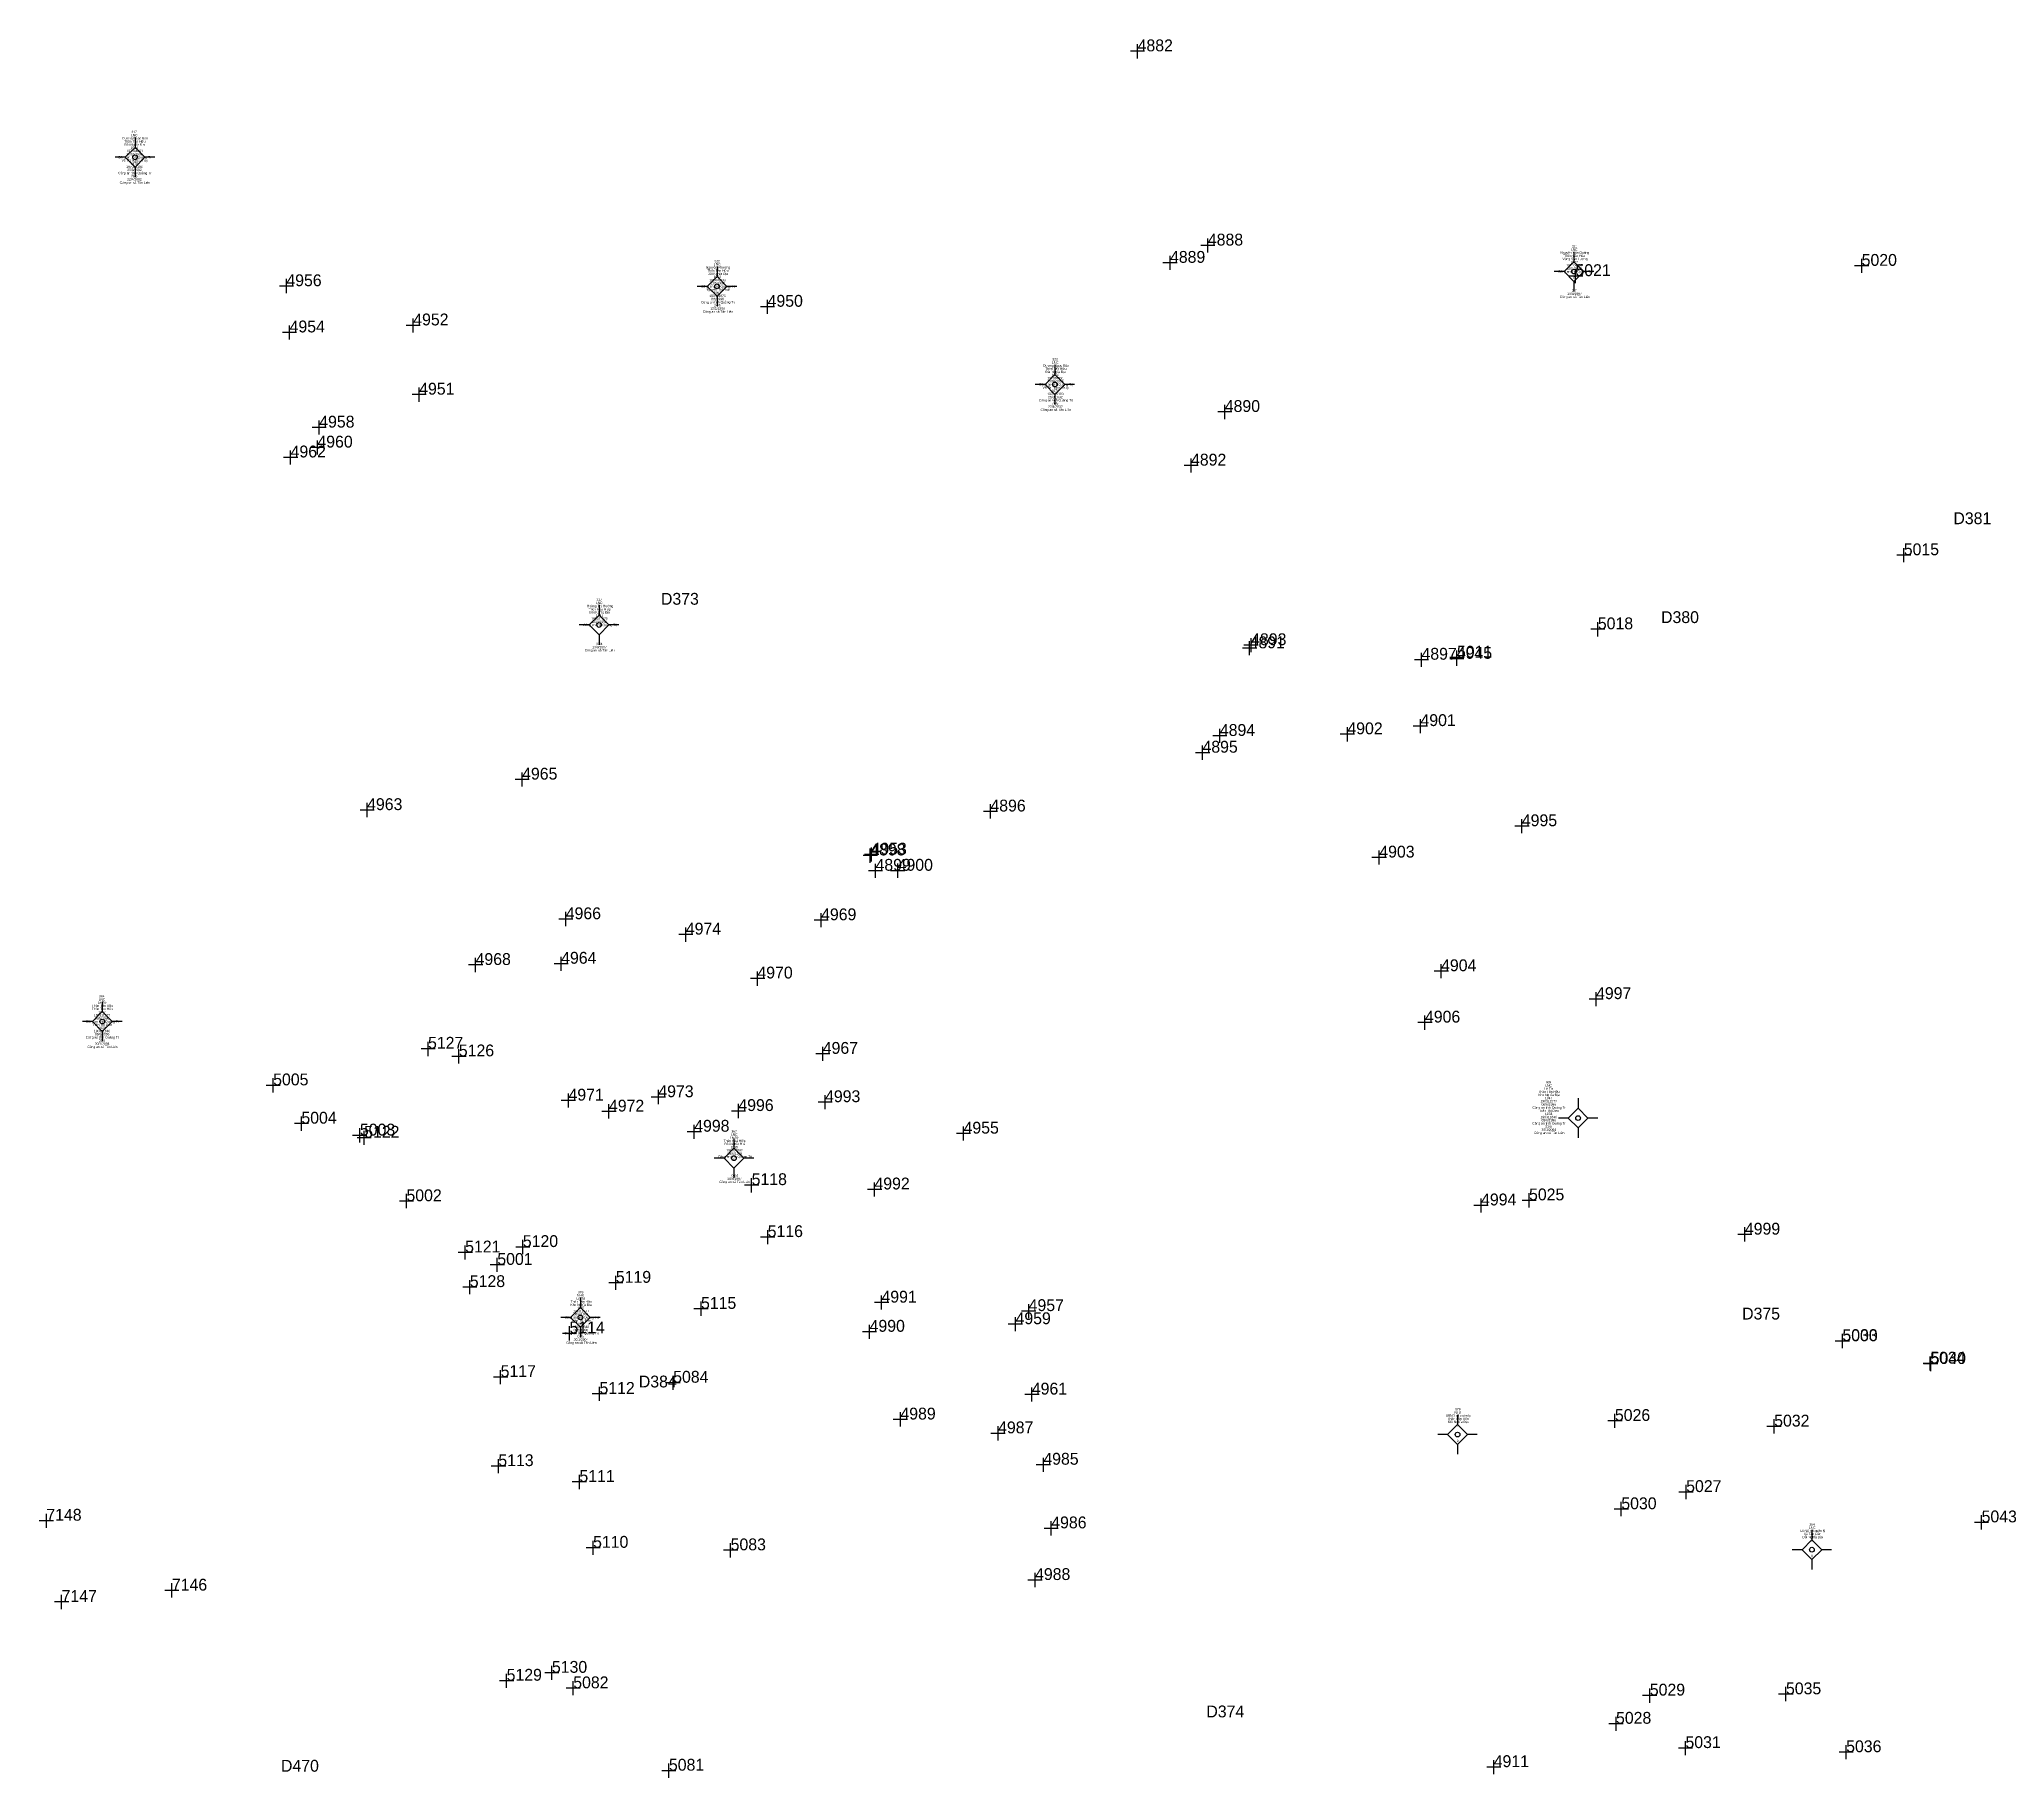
# Model space of a CAD drawing. Extents: x 548949 to 550223, y 1836732 to 1838051.
# Drawn here: x 549615.2 to 549864, y 1837177.2 to 1837397.3 of the extents above; entities that cross this region are included whole.
import ezdxf

# ---------------------------------------------------------------- set-up
doc = ezdxf.new("R2010")
doc.units = 0
for name, color, linetype in [('Level 11', 7, 'Continuous'), ('Level 15', 7, 'Continuous'), ('Level 4', 7, 'Continuous'), ('Level 5', 7, 'Continuous')]:
    doc.layers.add(name, color=color, linetype=linetype)

msp = doc.modelspace()

# ---------------------------------------------------------------- linework, layer by layer
at = {"layer": 'Level 11'}
for p, q in [((549627.37, 1837384.83), (549627.37, 1837383.58)), ((549626.12, 1837382.33), (549624.87, 1837382.33)), ((549627.37, 1837383.58), (549626.12, 1837382.33)), ((549626.12, 1837382.33), (549627.37, 1837381.08)), ((549628.62, 1837382.33), (549627.37, 1837383.58)), ((549627.37, 1837381.08), (549628.62, 1837382.33)), ((549629.87, 1837382.33), (549628.62, 1837382.33)), ((549627.37, 1837381.08), (549627.37, 1837379.83)), ((549809.49, 1837369.11), (549808.24, 1837367.86)), ((549809.49, 1837370.36), (549809.49, 1837369.11)), ((549810.74, 1837367.86), (549809.49, 1837369.11)), ((549701.03, 1837367.24), (549699.78, 1837365.99)), ((549701.03, 1837368.49), (549701.03, 1837367.24)), ((549702.28, 1837365.99), (549701.03, 1837367.24)), ((549808.24, 1837367.86), (549806.99, 1837367.86)), ((549808.24, 1837367.86), (549809.49, 1837366.61)), ((549809.49, 1837366.61), (549810.74, 1837367.86)), ((549809.49, 1837366.61), (549809.49, 1837365.36)), ((549811.99, 1837367.86), (549810.74, 1837367.86)), ((549699.78, 1837365.99), (549698.53, 1837365.99)), ((549699.78, 1837365.99), (549701.03, 1837364.74)), ((549701.03, 1837364.74), (549702.28, 1837365.99)), ((549701.03, 1837364.74), (549701.03, 1837363.49)), ((549703.53, 1837365.99), (549702.28, 1837365.99)), ((549743.79, 1837354.82), (549742.54, 1837353.57)), ((549743.79, 1837356.07), (549743.79, 1837354.82)), ((549745.04, 1837353.57), (549743.79, 1837354.82)), ((549742.54, 1837353.57), (549741.29, 1837353.57)), ((549742.54, 1837353.57), (549743.79, 1837352.32)), ((549743.79, 1837352.32), (549745.04, 1837353.57)), ((549743.79, 1837352.32), (549743.79, 1837351.07)), ((549746.29, 1837353.57), (549745.04, 1837353.57)), ((549686.09, 1837324.37), (549684.84, 1837323.12)), ((549686.09, 1837325.62), (549686.09, 1837324.37)), ((549687.34, 1837323.12), (549686.09, 1837324.37)), ((549684.84, 1837323.12), (549683.59, 1837323.12)), ((549684.84, 1837323.12), (549686.09, 1837321.87)), ((549686.09, 1837321.87), (549687.34, 1837323.12)), ((549686.09, 1837321.87), (549686.09, 1837320.62)), ((549688.59, 1837323.12), (549687.34, 1837323.12)), ((549623.22, 1837275.41), (549623.22, 1837274.16)), ((549621.97, 1837272.91), (549620.72, 1837272.91)), ((549623.22, 1837274.16), (549621.97, 1837272.91)), ((549621.97, 1837272.91), (549623.22, 1837271.66)), ((549624.47, 1837272.91), (549623.22, 1837274.16)), ((549623.22, 1837271.66), (549624.47, 1837272.91)), ((549625.72, 1837272.91), (549624.47, 1837272.91)), ((549623.22, 1837271.66), (549623.22, 1837270.41)), ((549810.01, 1837261.94), (549808.76, 1837260.69)), ((549810.01, 1837263.19), (549810.01, 1837261.94)), ((549811.26, 1837260.69), (549810.01, 1837261.94)), ((549808.76, 1837260.69), (549807.51, 1837260.69)), ((549808.76, 1837260.69), (549810.01, 1837259.44)), ((549810.01, 1837259.44), (549811.26, 1837260.69)), ((549810.01, 1837259.44), (549810.01, 1837258.19)), ((549812.51, 1837260.69), (549811.26, 1837260.69)), ((549703.17, 1837258.11), (549703.17, 1837256.86)), ((549701.92, 1837255.61), (549700.67, 1837255.61)), ((549703.17, 1837256.86), (549701.92, 1837255.61)), ((549701.92, 1837255.61), (549703.17, 1837254.36)), ((549704.42, 1837255.61), (549703.17, 1837256.86)), ((549703.17, 1837254.36), (549704.42, 1837255.61)), ((549705.67, 1837255.61), (549704.42, 1837255.61)), ((549703.17, 1837254.36), (549703.17, 1837253.11)), ((549683.74, 1837237.95), (549683.74, 1837236.7)), ((549682.49, 1837235.45), (549681.24, 1837235.45)), ((549683.74, 1837236.7), (549682.49, 1837235.45)), ((549682.49, 1837235.45), (549683.74, 1837234.2)), ((549684.99, 1837235.45), (549683.74, 1837236.7)), ((549683.74, 1837234.2), (549684.99, 1837235.45)), ((549686.24, 1837235.45), (549684.99, 1837235.45)), ((549683.74, 1837234.2), (549683.74, 1837232.95)), ((549794.75, 1837223.12), (549794.75, 1837221.87)), ((549793.5, 1837220.62), (549792.25, 1837220.62)), ((549794.75, 1837221.87), (549793.5, 1837220.62)), ((549793.5, 1837220.62), (549794.75, 1837219.37)), ((549796, 1837220.62), (549794.75, 1837221.87)), ((549794.75, 1837219.37), (549796, 1837220.62)), ((549797.25, 1837220.62), (549796, 1837220.62)), ((549794.75, 1837219.37), (549794.75, 1837218.12)), ((549839.6, 1837207.29), (549838.35, 1837206.04)), ((549839.6, 1837208.54), (549839.6, 1837207.29)), ((549840.85, 1837206.04), (549839.6, 1837207.29)), ((549838.35, 1837206.04), (549837.1, 1837206.04)), ((549838.35, 1837206.04), (549839.6, 1837204.79)), ((549839.6, 1837204.79), (549840.85, 1837206.04)), ((549839.6, 1837204.79), (549839.6, 1837203.54)), ((549842.1, 1837206.04), (549840.85, 1837206.04))]:
    msp.add_line(p, q, dxfattribs=at)
for centre in [(549627.37, 1837382.33), (549809.49, 1837367.86), (549701.03, 1837365.99), (549743.79, 1837353.57), (549686.09, 1837323.12), (549623.22, 1837272.91), (549810.01, 1837260.69), (549703.17, 1837255.61), (549683.74, 1837235.45), (549794.75, 1837220.62), (549839.6, 1837206.04)]:
    msp.add_circle(centre, 0.3, dxfattribs=at)
at = {"layer": 'Level 4'}
for p, q in [((549754.26, 1837394.86), (549754.26, 1837396.64)), ((549755.15, 1837395.75), (549753.37, 1837395.75)), ((549763.15, 1837370.27), (549763.15, 1837372.05)), ((549759.28, 1837368.97), (549757.47, 1837368.97)), ((549758.36, 1837368.08), (549758.36, 1837369.86)), ((549764.04, 1837371.16), (549762.26, 1837371.16)), ((549845.9, 1837367.7), (549845.9, 1837369.48)), ((549646.52, 1837365.12), (549646.52, 1837366.94)), ((549810.6, 1837367.29), (549808.78, 1837367.29)), ((549809.67, 1837366.39), (549809.67, 1837368.18)), ((549846.79, 1837368.59), (549845.01, 1837368.59)), ((549647.41, 1837366.01), (549645.63, 1837366.01)), ((549707.43, 1837362.52), (549707.43, 1837364.3)), ((549662.58, 1837360.16), (549662.58, 1837361.94)), ((549708.32, 1837363.41), (549706.54, 1837363.41)), ((549647.82, 1837360.16), (549646.04, 1837360.16)), ((549646.93, 1837359.27), (549646.93, 1837361.05)), ((549663.47, 1837361.05), (549661.69, 1837361.05)), ((549664.22, 1837352.28), (549662.44, 1837352.28)), ((549663.33, 1837351.39), (549663.33, 1837353.17)), ((549650.68, 1837347.22), (549650.68, 1837349)), ((549766.18, 1837350.09), (549764.4, 1837350.09)), ((549765.29, 1837349.16), (549765.29, 1837350.98)), ((549651.57, 1837348.11), (549649.79, 1837348.11)), ((549647.98, 1837344.33), (549646.17, 1837344.33)), ((549647.06, 1837343.44), (549647.06, 1837345.22)), ((549651.34, 1837345.58), (549649.56, 1837345.58)), ((549650.45, 1837344.69), (549650.45, 1837346.47)), ((549761.02, 1837342.41), (549761.02, 1837344.19)), ((549761.94, 1837343.3), (549760.13, 1837343.3)), ((549852.12, 1837331.95), (549850.34, 1837331.95)), ((549851.23, 1837331.06), (549851.23, 1837332.84)), ((549813.4, 1837322.57), (549811.61, 1837322.57)), ((549812.51, 1837321.68), (549812.51, 1837323.46)), ((549769.36, 1837320.17), (549767.55, 1837320.17)), ((549769.52, 1837320.56), (549767.7, 1837320.56)), ((549768.44, 1837319.28), (549768.44, 1837321.06)), ((549768.63, 1837319.67), (549768.63, 1837321.45)), ((549790.19, 1837317.83), (549790.19, 1837319.61)), ((549794.66, 1837317.95), (549794.66, 1837319.73)), ((549794.68, 1837318.09), (549794.68, 1837319.87)), ((549791.08, 1837318.72), (549789.3, 1837318.72)), ((549795.55, 1837318.84), (549793.77, 1837318.84)), ((549795.57, 1837318.98), (549793.79, 1837318.98)), ((549764.67, 1837308.18), (549764.67, 1837309.96)), ((549781.7, 1837309.28), (549779.88, 1837309.28)), ((549780.81, 1837308.36), (549780.81, 1837310.17)), ((549790.95, 1837310.32), (549789.14, 1837310.32)), ((549790.06, 1837309.43), (549790.06, 1837311.21)), ((549763.4, 1837306.95), (549761.58, 1837306.95)), ((549762.47, 1837306.06), (549762.47, 1837307.84)), ((549765.56, 1837309.07), (549763.78, 1837309.07)), ((549676.36, 1837302.65), (549676.36, 1837304.43)), ((549677.25, 1837303.54), (549675.47, 1837303.54)), ((549657.63, 1837299.68), (549655.85, 1837299.68)), ((549656.74, 1837298.79), (549656.74, 1837300.6)), ((549736.52, 1837299.5), (549734.74, 1837299.5)), ((549735.63, 1837298.61), (549735.63, 1837300.42)), ((549803.82, 1837297.64), (549802, 1837297.64)), ((549802.89, 1837296.75), (549802.89, 1837298.53)), ((549720.42, 1837293.02), (549720.42, 1837294.83)), ((549720.59, 1837293.16), (549720.59, 1837294.94)), ((549784.85, 1837292.78), (549784.85, 1837294.56)), ((549721.34, 1837293.94), (549719.53, 1837293.94)), ((549721.52, 1837294.05), (549719.7, 1837294.05)), ((549721.98, 1837292), (549720.2, 1837292)), ((549721.09, 1837291.11), (549721.09, 1837292.89)), ((549724.78, 1837292), (549723, 1837292)), ((549723.89, 1837291.11), (549723.89, 1837292.92)), ((549785.74, 1837293.67), (549783.92, 1837293.67)), ((549682.77, 1837285.86), (549680.99, 1837285.86)), ((549681.88, 1837284.97), (549681.88, 1837286.78)), ((549697.08, 1837283), (549697.08, 1837284.81)), ((549715.09, 1837285.73), (549713.31, 1837285.73)), ((549714.2, 1837284.84), (549714.2, 1837286.62)), ((549697.97, 1837283.92), (549696.19, 1837283.92)), ((549671.4, 1837280.07), (549669.58, 1837280.07)), ((549670.47, 1837279.18), (549670.47, 1837280.96)), ((549682.19, 1837280.23), (549680.41, 1837280.23)), ((549681.3, 1837279.34), (549681.3, 1837281.12)), ((549792.67, 1837278.39), (549792.67, 1837280.17)), ((549707.06, 1837278.36), (549705.25, 1837278.36)), ((549706.14, 1837277.44), (549706.14, 1837279.25)), ((549793.6, 1837279.28), (549791.78, 1837279.28)), ((549813.17, 1837275.75), (549811.39, 1837275.75)), ((549812.28, 1837274.86), (549812.28, 1837276.64)), ((549791.52, 1837272.78), (549789.74, 1837272.78)), ((549790.63, 1837271.86), (549790.63, 1837273.67)), ((549665.34, 1837269.47), (549663.56, 1837269.47)), ((549664.45, 1837268.54), (549664.45, 1837270.36)), ((549668.35, 1837267.61), (549668.35, 1837269.42)), ((549714.41, 1837267.93), (549714.41, 1837269.71)), ((549669.28, 1837268.5), (549667.46, 1837268.5)), ((549715.3, 1837268.82), (549713.52, 1837268.82)), ((549645.74, 1837264.83), (549643.96, 1837264.83)), ((549644.85, 1837263.94), (549644.85, 1837265.72)), ((549683.12, 1837262.9), (549681.3, 1837262.9)), ((549682.23, 1837262.01), (549682.23, 1837263.79)), ((549687.35, 1837260.62), (549687.35, 1837262.44)), ((549694.49, 1837263.33), (549692.71, 1837263.33)), ((549693.6, 1837262.44), (549693.6, 1837264.26)), ((549703.73, 1837260.69), (549703.73, 1837262.47)), ((549715.59, 1837262.7), (549713.81, 1837262.7)), ((549714.7, 1837261.81), (549714.7, 1837263.59)), ((549649.31, 1837259.98), (549647.53, 1837259.98)), ((549648.42, 1837259.06), (549648.42, 1837260.87)), ((549688.28, 1837261.51), (549686.46, 1837261.51)), ((549698.14, 1837258.07), (549698.14, 1837259.85)), ((549704.62, 1837261.58), (549702.84, 1837261.58)), ((549732.23, 1837257.83), (549732.23, 1837259.61)), ((549656.72, 1837258.48), (549654.9, 1837258.48)), ((549657.26, 1837258.2), (549655.48, 1837258.2)), ((549655.83, 1837257.59), (549655.83, 1837259.4)), ((549656.37, 1837257.31), (549656.37, 1837259.09)), ((549699.06, 1837258.96), (549697.25, 1837258.96)), ((549733.12, 1837258.72), (549731.34, 1837258.72)), ((549706.3, 1837252.2), (549704.52, 1837252.2)), ((549705.41, 1837251.28), (549705.41, 1837253.09)), ((549720.95, 1837250.76), (549720.95, 1837252.54)), ((549662.61, 1837250.16), (549660.83, 1837250.16)), ((549661.72, 1837249.27), (549661.72, 1837251.08)), ((549721.88, 1837251.65), (549720.06, 1837251.65)), ((549798.62, 1837249.63), (549796.8, 1837249.63)), ((549797.73, 1837248.74), (549797.73, 1837250.52)), ((549804.69, 1837250.27), (549802.91, 1837250.27)), ((549803.8, 1837249.38), (549803.8, 1837251.16)), ((549669.15, 1837242.78), (549669.15, 1837244.56)), ((549676.45, 1837243.47), (549676.45, 1837245.25)), ((549708.33, 1837245.62), (549706.52, 1837245.62)), ((549707.44, 1837244.73), (549707.44, 1837246.51)), ((549832.01, 1837245.93), (549830.23, 1837245.93)), ((549831.12, 1837245.04), (549831.12, 1837246.86)), ((549670.08, 1837243.67), (549668.26, 1837243.67)), ((549674.11, 1837242.1), (549672.33, 1837242.1)), ((549673.22, 1837241.21), (549673.22, 1837242.99)), ((549677.34, 1837244.36), (549675.56, 1837244.36)), ((549669.74, 1837238.4), (549669.74, 1837240.18)), ((549689.11, 1837239.83), (549687.33, 1837239.83)), ((549688.22, 1837238.94), (549688.22, 1837240.72)), ((549670.63, 1837239.29), (549668.85, 1837239.29)), ((549699, 1837235.64), (549699, 1837237.46)), ((549722.76, 1837237.32), (549720.95, 1837237.32)), ((549721.84, 1837236.43), (549721.84, 1837238.21)), ((549740.47, 1837235.32), (549740.47, 1837237.14)), ((549699.89, 1837236.53), (549698.11, 1837236.53)), ((549739.7, 1837234.59), (549737.88, 1837234.59)), ((549738.81, 1837233.7), (549738.81, 1837235.48)), ((549741.36, 1837236.25), (549739.58, 1837236.25)), ((549683.25, 1837233.43), (549681.47, 1837233.43)), ((549682.36, 1837232.54), (549682.36, 1837234.32)), ((549721.23, 1837233.63), (549719.42, 1837233.63)), ((549720.34, 1837232.74), (549720.34, 1837234.52)), ((549844.35, 1837232.43), (549842.54, 1837232.43)), ((549844.35, 1837232.46), (549842.57, 1837232.46)), ((549843.46, 1837231.57), (549843.46, 1837233.35)), ((549843.46, 1837231.54), (549843.46, 1837233.32)), ((549855.47, 1837229.6), (549853.69, 1837229.6)), ((549854.58, 1837228.71), (549854.58, 1837230.52)), ((549854.64, 1837228.66), (549854.64, 1837230.48)), ((549674.53, 1837227.9), (549672.72, 1837227.9)), ((549673.64, 1837227.01), (549673.64, 1837228.79)), ((549696.37, 1837227.18), (549694.59, 1837227.18)), ((549695.48, 1837226.29), (549695.48, 1837228.07)), ((549855.53, 1837229.55), (549853.72, 1837229.55)), ((549687.04, 1837225.77), (549685.22, 1837225.77)), ((549686.15, 1837224.88), (549686.15, 1837226.66)), ((549741.8, 1837225.68), (549739.98, 1837225.68)), ((549740.87, 1837224.79), (549740.87, 1837226.57)), ((549725.13, 1837222.52), (549723.31, 1837222.52)), ((549724.24, 1837221.63), (549724.24, 1837223.44)), ((549815.6, 1837222.34), (549813.78, 1837222.34)), ((549814.67, 1837221.45), (549814.67, 1837223.23)), ((549834.83, 1837220.74), (549834.83, 1837222.56)), ((549737.49, 1837220.77), (549735.68, 1837220.77)), ((549736.6, 1837219.88), (549736.6, 1837221.66)), ((549835.72, 1837221.63), (549833.9, 1837221.63)), ((549673.35, 1837215.73), (549673.35, 1837217.51)), ((549742.33, 1837215.91), (549742.33, 1837217.69)), ((549674.28, 1837216.62), (549672.46, 1837216.62)), ((549683.61, 1837213.72), (549683.61, 1837215.5)), ((549743.22, 1837216.8), (549741.44, 1837216.8)), ((549684.5, 1837214.61), (549682.68, 1837214.61)), ((549824.58, 1837213.34), (549822.76, 1837213.34)), ((549823.69, 1837212.45), (549823.69, 1837214.23)), ((549617.03, 1837209.71), (549615.25, 1837209.71)), ((549616.14, 1837208.82), (549616.14, 1837210.6)), ((549816.4, 1837211.16), (549814.59, 1837211.16)), ((549815.48, 1837210.27), (549815.48, 1837212.08)), ((549861.08, 1837208.61), (549861.08, 1837210.42)), ((549744.22, 1837208.74), (549742.44, 1837208.74)), ((549743.33, 1837207.85), (549743.33, 1837209.63)), ((549861.97, 1837209.5), (549860.19, 1837209.5)), ((549686.23, 1837206.28), (549684.45, 1837206.28)), ((549685.34, 1837205.39), (549685.34, 1837207.17)), ((549703.64, 1837205.96), (549701.86, 1837205.96)), ((549702.75, 1837205.07), (549702.75, 1837206.86)), ((549741.28, 1837201.31), (549741.28, 1837203.09)), ((549618.07, 1837198.53), (549618.07, 1837200.31)), ((549632.92, 1837200.86), (549631.14, 1837200.86)), ((549632.03, 1837199.97), (549632.03, 1837201.78)), ((549742.17, 1837202.2), (549740.35, 1837202.2)), ((549618.97, 1837199.42), (549617.18, 1837199.42)), ((549674.4, 1837188.56), (549674.4, 1837190.34)), ((549681.02, 1837190.45), (549679.24, 1837190.45)), ((549680.13, 1837189.56), (549680.13, 1837191.34)), ((549675.32, 1837189.45), (549673.51, 1837189.45)), ((549683.72, 1837188.49), (549681.94, 1837188.49)), ((549682.83, 1837187.6), (549682.83, 1837189.38)), ((549819.98, 1837187.57), (549818.16, 1837187.57)), ((549819.09, 1837186.64), (549819.09, 1837188.46)), ((549837.21, 1837187.73), (549835.39, 1837187.73)), ((549836.32, 1837186.84), (549836.32, 1837188.66)), ((549814.81, 1837183.11), (549814.81, 1837184.89)), ((549815.7, 1837184), (549813.88, 1837184)), ((549824.49, 1837180.92), (549822.71, 1837180.92)), ((549823.6, 1837180.03), (549823.6, 1837181.81)), ((549844.83, 1837180.4), (549843.05, 1837180.4)), ((549843.94, 1837179.51), (549843.94, 1837181.29)), ((549695.83, 1837178.06), (549694.05, 1837178.06)), ((549694.94, 1837177.17), (549694.94, 1837178.95)), ((549800.22, 1837178.51), (549798.44, 1837178.51)), ((549799.33, 1837177.62), (549799.33, 1837179.4))]:
    msp.add_line(p, q, dxfattribs=at)

# ---------------------------------------------------------------- texts
at = {"layer": 'Level 15'}
for s, p in [('Dương Ngọc Bảo', (549625.75, 1837384.59)), ('Thôn Tân Hữu', (549625.99, 1837384.19)), ('Đồi Nghĩa Địa', (549626.03, 1837383.79)), ('LNC', (549626.85, 1837384.99)), ('317', (549626.91, 1837385.39)), ('Công an tỉnh Quảng Trị', (549625.21, 1837382.19)), ('Võ Thị Ngọc Thủy', (549625.67, 1837381.79)), ('10/06/1996', (549626.26, 1837382.59)), ('197004091', (549626.29, 1837382.99)), ('1974', (549626.81, 1837383.39)), ('1978', (549626.81, 1837381.39)), ('Công an tỉnh Quảng Trị', (549625.21, 1837380.19)), ('Công an xã Tân Liên', (549625.42, 1837378.99)), ('197025190', (549626.25, 1837380.99)), ('25/3/1992', (549626.37, 1837380.59)), ('22/4/2002', (549626.37, 1837379.39)), ('76/5', (549626.86, 1837379.79)), ('LNC', (549700.65, 1837368.64)), ('322', (549700.71, 1837369.04)), ('Nguyễn Văn Quãng', (549807.78, 1837370.11)), ('Vùng Sản Lượng', (549808.04, 1837369.31)), ('Thôn Vân Hòa', (549808.23, 1837369.71)), ('1977', (549809.07, 1837368.91)), ('LNC', (549809.11, 1837370.51)), ('321', (549809.2, 1837370.91)), ('Nguyễn Phương', (549699.63, 1837368.24)), ('Thôn Tân Hữu', (549699.79, 1837367.84)), ('Đồi Nghĩa Địa', (549699.83, 1837367.44)), ('190478833', (549700.05, 1837366.64)), ('11/5/1993', (549700.17, 1837366.24)), ('1963', (549700.61, 1837367.04)), ('Công an tỉnh Quảng Trị', (549807.47, 1837367.71)), ('197104037', (549808.51, 1837368.51)), ('25/4/1998', (549808.63, 1837368.11)), ('0', (549809.39, 1837366.91)), ('Công an tỉnh Quảng Trị', (549699.01, 1837365.84)), ('Công an tỉnh Quảng Trị', (549699.01, 1837363.84)), ('Nguyễn Thị Huệ', (549699.62, 1837365.44)), ('190478873', (549700.05, 1837364.64)), ('8/6/1996', (549700.28, 1837364.24)), ('1963', (549700.61, 1837365.04)), ('Công an xã Tân Liên', (549807.68, 1837364.51)), ('10/8/1997', (549808.63, 1837364.91)), ('2/7', (549809.23, 1837365.31)), ('Công an xã Tân Liên', (549699.22, 1837362.64)), ('12/5/1998', (549700.17, 1837363.04)), ('24/5', (549700.66, 1837363.44)), ('LNC', (549743.41, 1837356.22)), ('333', (549743.47, 1837356.62)), ('Dương Ngọc Bảo', (549742.31, 1837355.82)), ('Thôn Tân Hữu', (549742.55, 1837355.42)), ('Đồi Nghĩa Địa', (549742.59, 1837355.02)), ('10/06/1996', (549742.82, 1837353.82)), ('197004091', (549742.85, 1837354.22)), ('1974', (549743.37, 1837354.62)), ('Công an tỉnh Quảng Trị', (549741.77, 1837353.42)), ('Công an tỉnh Quảng Trị', (549741.77, 1837351.42)), ('Võ Thị Ngọc Thủy', (549742.23, 1837353.02)), ('197025190', (549742.81, 1837352.22)), ('25/3/1992', (549742.93, 1837351.82)), ('1978', (549743.37, 1837352.62)), ('Công an xã Tân Liên', (549741.98, 1837350.22)), ('22/4/2002', (549742.93, 1837350.62)), ('76/5', (549743.42, 1837351.02)), ('Hoàng Thị Hường', (549684.57, 1837325.37)), ('Thôn Hòa Hiệp', (549684.78, 1837324.97)), ('Đồi Nghĩa Địa', (549684.89, 1837324.57)), ('1941', (549685.69, 1837324.17)), ('LNC', (549685.71, 1837325.77)), ('337', (549685.77, 1837326.17)), ('Công an tỉnh Quảng Trị', (549684.07, 1837322.97)), ('190311570', (549685.11, 1837323.77)), ('25/4/1998', (549685.23, 1837323.37)), ('Công an xã Tân Liên', (549684.28, 1837319.77)), ('10/8/1997', (549685.23, 1837320.17)), ('32/4', (549685.72, 1837320.57)), ('Thôn Tân Hữu', (549621.9, 1837274.76)), ('Thôn Tân Hữu', (549621.9, 1837274.36)), ('Lê Tứ', (549622.64, 1837275.16)), ('LNC', (549622.76, 1837275.56)), ('364', (549622.82, 1837275.96)), ('Công an tỉnh Quảng Trị', (549621.12, 1837272.76)), ('Trần Thị Đơn', (549622.01, 1837272.36)), ('190311577', (549622.16, 1837273.56)), ('190311640', (549622.16, 1837271.56)), ('08/6/1996', (549622.28, 1837273.16)), ('1947', (549622.72, 1837273.96)), ('1954', (549622.72, 1837271.96)), ('Công an tỉnh Quảng Trị', (549621.12, 1837270.76)), ('Công an xã Tân Liên', (549621.33, 1837269.56)), ('08/6/1996', (549622.28, 1837271.16)), ('30/1/2004', (549622.28, 1837269.96)), ('03/5', (549622.77, 1837270.36)), ('Lê Tứ', (549805.74, 1837264.27)), ('LNC', (549805.86, 1837264.67)), ('365', (549805.92, 1837265.07)), ('Công an tỉnh Quảng Trị', (549804.22, 1837261.87)), ('Thôn Tân Hữu', (549805, 1837263.87)), ('Khe Nghĩa Địa', (549804.98, 1837263.47)), ('190311577', (549805.26, 1837262.67)), ('08/6/1996', (549805.38, 1837262.27)), ('1947', (549805.82, 1837263.07)), ('Công an tỉnh Quảng Trị', (549804.22, 1837259.87)), ('Trần Thị Đơn', (549805.11, 1837261.47)), ('190311640', (549805.26, 1837260.67)), ('08/6/1996', (549805.38, 1837260.27)), ('1954', (549805.82, 1837261.07)), ('03/5', (549805.87, 1837259.47)), ('Thôn Hòa Hiệp', (549701.86, 1837257.66)), ('Đồi Nghĩa Địa', (549701.97, 1837257.26)), ('Lê Sỹ', (549702.67, 1837258.06)), ('1935', (549702.75, 1837256.86)), ('LNC', (549702.79, 1837258.46)), ('367', (549702.85, 1837258.86)), ('Công an xã Tân Liên', (549804.43, 1837258.67)), ('30/1/2004', (549805.38, 1837259.07)), (' Công an tỉnh Quảng Trị ', (549701.04, 1837255.66)), ('190891092', (549702.2, 1837256.46)), (' 08/6/1996', (549702.25, 1837256.06)), ('0', (549703.07, 1837255.26)), ('Công an xã Tân Liên ', (549701.31, 1837252.46)), ('10/8/1997', (549702.31, 1837252.86)), (' 05/4', (549702.75, 1837253.26)), ('Thôn Tân Hữu', (549682.5, 1837237.3)), ('Khe Nghĩa Địa', (549682.48, 1837236.9)), ('Lê Tứ', (549683.24, 1837237.7)), ('NHK', (549683.33, 1837238.1)), ('378', (549683.42, 1837238.5)), ('Công an tỉnh Quảng Trị', (549681.72, 1837235.3)), ('Trần Thị Đơn', (549682.61, 1837234.9)), ('190311577', (549682.76, 1837236.1)), ('08/6/1996', (549682.88, 1837235.7)), ('1947', (549683.32, 1837236.5)), ('1954', (549683.32, 1837234.5)), ('Công an tỉnh Quảng Trị', (549681.72, 1837233.3)), ('Công an xã Tân Liên', (549681.93, 1837232.1)), ('190311640', (549682.76, 1837234.1)), ('08/6/1996', (549682.88, 1837233.7)), ('30/1/2004', (549682.88, 1837232.5)), ('03/5', (549683.37, 1837232.9)), ('UBND xã quản lý', (549793.25, 1837222.87)), ('Thôn Tân Tiến', (549793.49, 1837222.47)), ('Đồi Nghĩa Địa', (549793.55, 1837222.07)), ('NTD', (549794.36, 1837223.27)), ('379', (549794.43, 1837223.67)), ('0', (549794.65, 1837221.67)), ('0', (549794.65, 1837219.67)), ('UBND xã quản lý', (549838.1, 1837208.29)), ('Đồi Nghĩa Địa', (549838.4, 1837207.49)), (' Xã Tân Liên ', (549838.45, 1837207.89)), ('LNC', (549839.22, 1837208.69)), ('384', (549839.28, 1837209.09)), ('0', (549839.5, 1837207.09)), ('0', (549839.5, 1837205.09))]:
    msp.add_text(s, height=0.3, dxfattribs=at).set_placement(p)
at = {"layer": 'Level 5'}
for s, p in [('4882', (549754.26, 1837395.75)), ('4888', (549763.15, 1837371.16)), ('4889', (549758.36, 1837368.97)), ('5020', (549845.9, 1837368.59)), ('4956', (549646.52, 1837366.01)), ('5021', (549809.67, 1837367.29)), ('4950', (549707.43, 1837363.41)), ('4954', (549646.93, 1837360.16)), ('4952', (549662.58, 1837361.05)), ('4951', (549663.33, 1837352.28)), ('4890', (549765.29, 1837350.09)), ('4958', (549650.68, 1837348.11)), ('4960', (549650.45, 1837345.58)), ('4962', (549647.06, 1837344.33)), ('4892', (549761.02, 1837343.3)), ('D381 ', (549857.51, 1837335.88)), ('5015', (549851.23, 1837331.95)), ('D373 ', (549693.93, 1837325.68)), ('D380 ', (549820.51, 1837323.36)), ('4891', (549768.44, 1837320.17)), ('4893', (549768.63, 1837320.56)), ('5018', (549812.51, 1837322.57)), ('4897', (549790.19, 1837318.72)), ('4945', (549794.66, 1837318.84)), ('5011', (549794.68, 1837318.98)), ('4901', (549790.06, 1837310.32)), ('4894', (549764.67, 1837309.07)), ('4902', (549780.81, 1837309.28)), ('4895', (549762.47, 1837306.95)), ('4965', (549676.36, 1837303.54)), ('4963', (549656.74, 1837299.68)), ('4896', (549735.63, 1837299.5)), ('4995', (549802.89, 1837297.64)), ('4898', (549720.42, 1837293.94)), ('4953', (549720.59, 1837294.05)), ('4903', (549784.85, 1837293.67)), ('4899', (549721.09, 1837292)), ('4900', (549723.89, 1837292)), ('4966', (549681.88, 1837285.86)), ('4969', (549714.2, 1837285.73)), ('4974', (549697.08, 1837283.92)), ('4968', (549670.47, 1837280.07)), ('4964', (549681.3, 1837280.23)), ('4970', (549706.14, 1837278.36)), ('4904', (549792.67, 1837279.28)), ('4997', (549812.28, 1837275.75)), ('4906', (549790.63, 1837272.78)), ('5127', (549664.45, 1837269.47)), ('5126', (549668.35, 1837268.5)), ('4967', (549714.41, 1837268.82)), ('5005', (549644.85, 1837264.83)), ('4971', (549682.23, 1837262.9)), ('4973', (549693.6, 1837263.33)), ('4972', (549687.35, 1837261.51)), ('4996', (549703.73, 1837261.58)), ('4993', (549714.7, 1837262.7)), ('5004', (549648.42, 1837259.98)), ('5003', (549655.83, 1837258.48)), ('5122', (549656.37, 1837258.2)), ('4998', (549698.14, 1837258.96)), ('4955', (549732.23, 1837258.72)), ('5118', (549705.41, 1837252.2)), ('4992', (549720.95, 1837251.65)), ('5002', (549661.72, 1837250.16)), ('4994', (549797.73, 1837249.63)), ('5025', (549803.8, 1837250.27)), ('5116', (549707.44, 1837245.62)), ('4999', (549831.12, 1837245.93)), ('5121', (549669.15, 1837243.67)), ('5120', (549676.45, 1837244.36)), ('5001', (549673.22, 1837242.1)), ('5128', (549669.74, 1837239.29)), ('5119', (549688.22, 1837239.83)), ('5115', (549699, 1837236.53)), ('4991', (549721.84, 1837237.32)), ('4957', (549740.47, 1837236.25)), ('5114', (549682.36, 1837233.43)), ('4990', (549720.34, 1837233.63)), ('4959', (549738.81, 1837234.59)), ('D375 ', (549830.77, 1837235.18)), ('5033', (549843.46, 1837232.46)), ('5000', (549843.46, 1837232.43)), ('5034', (549854.58, 1837229.6)), ('5040', (549854.64, 1837229.55)), ('5117', (549673.64, 1837227.9)), ('5112', (549686.15, 1837225.77)), ('D384 ', (549691.13, 1837226.58)), ('5084', (549695.48, 1837227.18)), ('4961', (549740.87, 1837225.68)), ('4989', (549724.24, 1837222.52)), ('4987', (549736.6, 1837220.77)), ('5026', (549814.67, 1837222.34)), ('5032', (549834.83, 1837221.63)), ('5113', (549673.35, 1837216.62)), ('4985', (549742.33, 1837216.8)), ('5111', (549683.61, 1837214.61)), ('5027', (549823.69, 1837213.34)), ('5030', (549815.48, 1837211.16)), ('7148', (549616.14, 1837209.71)), ('4986', (549743.33, 1837208.74)), ('5043', (549861.08, 1837209.5)), ('5110', (549685.34, 1837206.28)), ('5083', (549702.75, 1837205.96)), ('7146', (549632.03, 1837200.86)), ('4988', (549741.28, 1837202.2)), ('7147', (549618.07, 1837199.42)), ('5129', (549674.4, 1837189.45)), ('5130', (549680.13, 1837190.45)), ('5082', (549682.83, 1837188.49)), ('5029', (549819.09, 1837187.57)), ('5035', (549836.32, 1837187.73)), ('D374 ', (549762.96, 1837184.81)), ('5028', (549814.81, 1837184)), ('5031', (549823.6, 1837180.92)), ('4911', (549799.33, 1837178.51)), ('5036', (549843.94, 1837180.4)), ('D470 ', (549645.84, 1837177.93)), ('5081', (549694.94, 1837178.06))]:
    msp.add_text(s, height=1.5, dxfattribs=at).set_placement(p)

doc.saveas('drawing.dxf')
